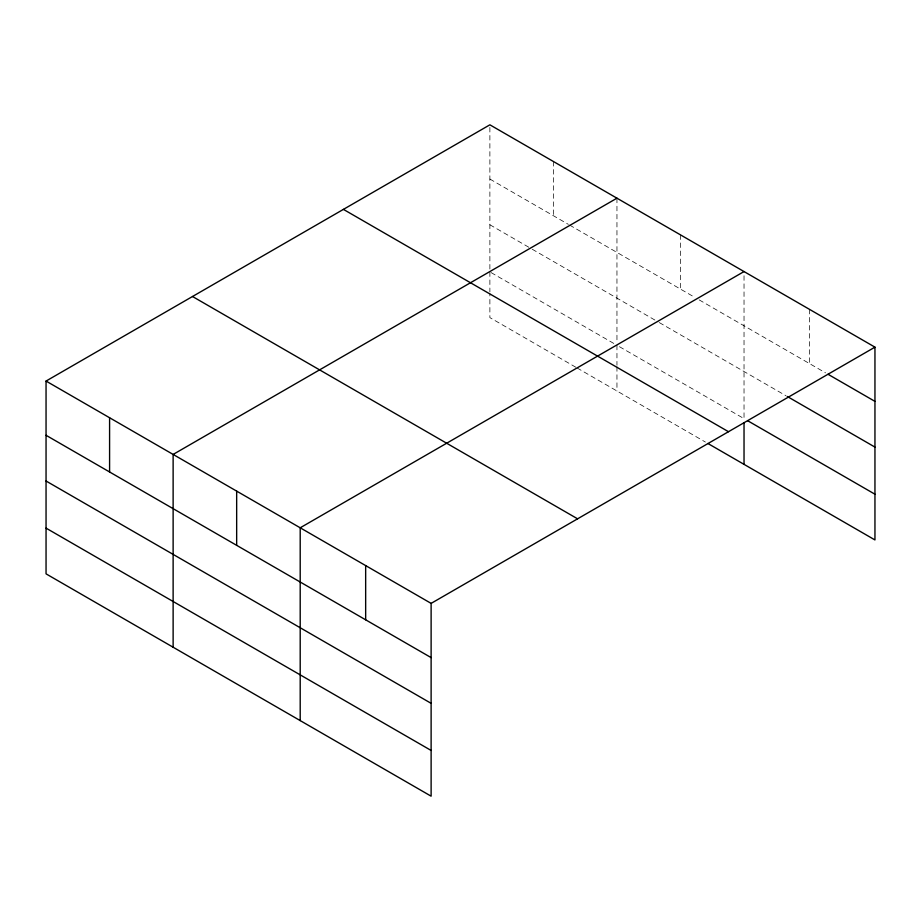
<?xml version="1.0" encoding="UTF-8"?>
<svg xmlns="http://www.w3.org/2000/svg" width="921" height="921" viewBox="0 0 921 921"><rect width="100%" height="100%" fill="white"/><g stroke="black" fill="none" stroke-linecap="round" stroke-linejoin="round"><path stroke-width="0.69" stroke-dasharray="4.61 3.45" d="M489.88 269.036L489.88 124.819M489.88 179.054L568.361 224.367M569.604 225.081L694.192 297.011M699.177 299.889L825.538 372.844M489.88 224.77L530.991 248.509M532.234 249.234L658.066 321.878M659.309 322.592L786.016 395.754M491.123 272.604L614.457 343.821M619.442 346.699L744.03 418.618L744.03 271.557M575.832 367.249L489.88 317.618L489.88 293.327M577.087 367.963L705.405 442.045M809.49 309.352L809.49 363.576M680.492 234.867L680.492 289.102M616.955 198.188L616.955 342.405M616.955 345.26L616.955 365.257M616.955 366.685L616.955 390.988M553.417 161.509L553.417 215.733M489.88 271.891L489.88 291.899"/><path stroke-width="1.38" d="M707.892 443.485L874.95 539.936L874.95 347.148L489.88 124.819L46.05 381.064L46.05 573.852L431.12 796.181L431.12 603.382L46.05 381.064M616.955 198.188L173.125 454.433L173.125 647.221M744.03 271.557L300.2 527.791L300.2 720.59M431.12 603.382L874.95 347.148M828.014 374.271L874.95 401.372M787.259 396.467L874.95 447.099M747.725 420.759L874.95 494.209M343.418 209.378L728.488 431.707M192.512 296.504L577.582 518.822M46.05 435.288L431.12 657.606M46.05 481.015L431.12 703.333M46.05 528.124L431.12 750.454M744.03 422.912L744.03 464.345M365.66 565.586L365.66 619.81M236.662 491.112L236.662 545.336M109.587 417.743L109.587 471.966"/></g></svg>
